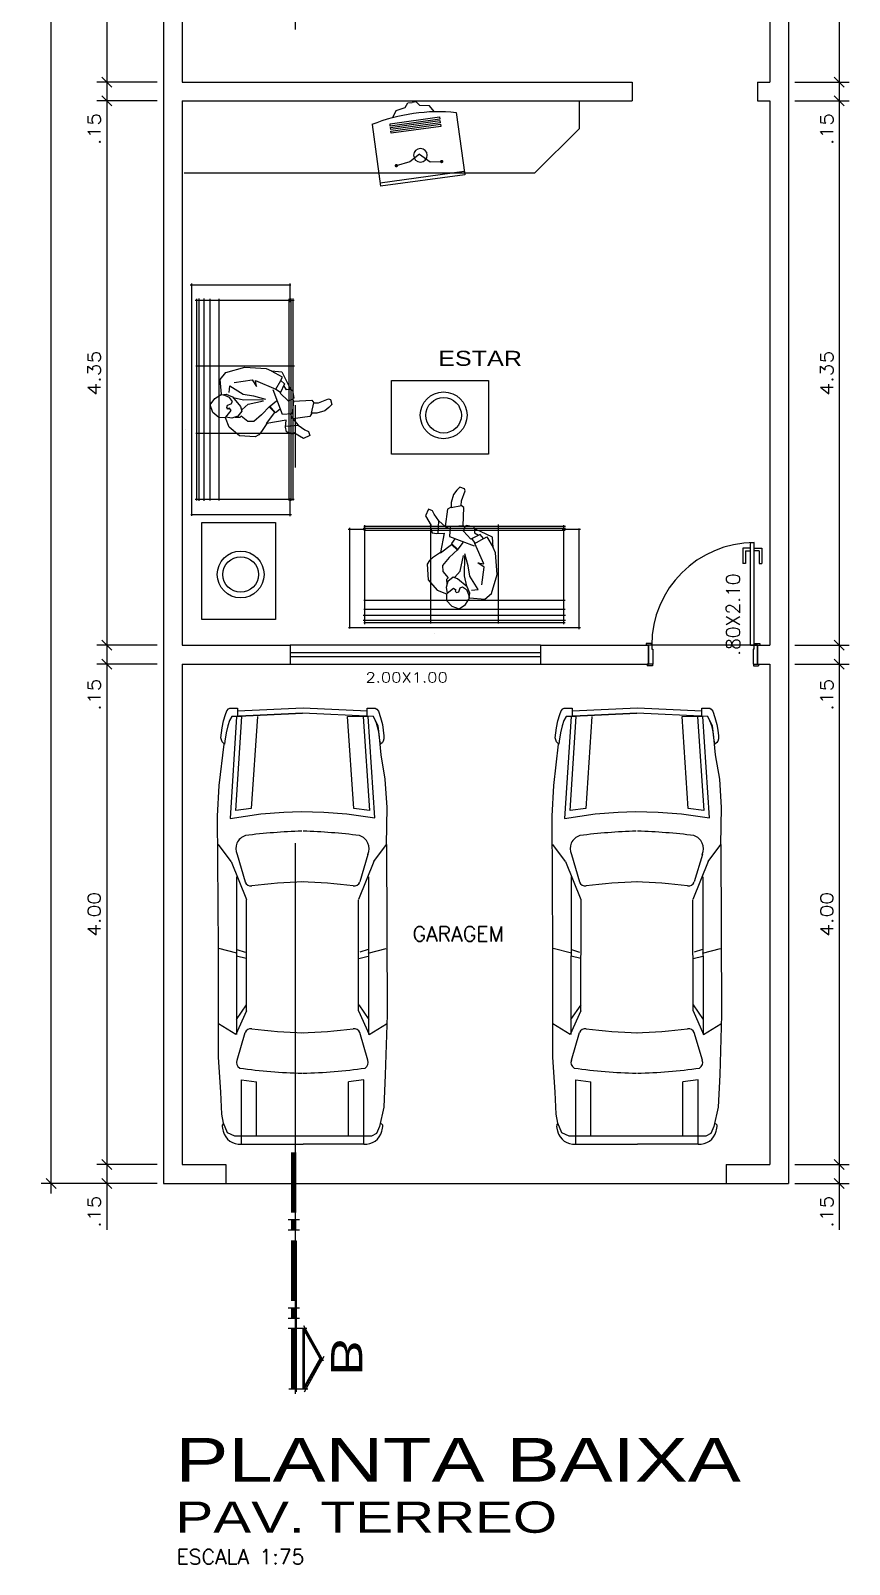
# Model space of a CAD drawing. Extents: x -6 to 123, y -41 to 65.
# Drawn here: x -4.34 to 2.21, y -15.45 to -3.19 of the extents above; entities that cross this region are included whole.
import ezdxf

# ---------------------------------------------------------------- set-up
doc = ezdxf.new("R2010")
doc.units = 0
doc.header["$MEASUREMENT"] = 0
doc.linetypes.add('ACAD_ISO10W100', pattern=[18.5, 12, -3, 0.5, -3])
doc.layers.get('0').update_dxf_attribs({"linetype": 'CONTINUOUS'})
doc.layers.get('DEFPOINTS').update_dxf_attribs({"linetype": 'CONTINUOUS'})
for name, color, linetype in [('ACESSÓRIO', 2, 'CONTINUOUS'), ('CORTE', 6, 'CONTINUOUS'), ('CT', 1, 'CONTINUOUS'), ('JANELA', 2, 'CONTINUOUS'), ('LCORTE', 9, 'ACAD_ISO10W100'), ('LPISO', 250, 'CONTINUOUS'), ('P02', 1, 'CONTINUOUS'), ('PAREDE', 5, 'CONTINUOUS'), ('T1', 3, 'CONTINUOUS'), ('T2', 6, 'CONTINUOUS'), ('TELHA', 30, 'CONTINUOUS')]:
    doc.layers.add(name, color=color, linetype=linetype)
doc.styles.add('ARIAL', font='arial.ttf')
doc.styles.add('SIMPLEX', font='simplex.shx', dxfattribs={"width": 1.2})
doc.dimstyles.new('CT-50', dxfattribs={"dimtxt": 0.1, "dimasz": 0.08, "dimexe": 0.08, "dimexo": 0.05, "dimgap": 0.05, "dimtad": 1, "dimzin": 4, "dimdsep": 46, "dimtxsty": 'SIMPLEX', "dimblk1": 'OBLIQUE', "dimblk2": 'OBLIQUE', "dimsah": 1, "dimcen": 0.08, "dimdle": 0.08, "dimclrt": 3, "dimadec": 0, "dimazin": 0, "dimtfac": 1, "dimtmove": 0, "dimatfit": 3, "dimldrblk": 'OBLIQUE', "dimfxl": 1, "dimtolj": 1, "dimtzin": 4, "dimarcsym": 0})

# ---------------------------------------------------------------- blocks, each defined once
blk = doc.blocks.new('P80-P15E')
at = {"layer": 'P02'}
for p, q in [((-0.115, 0.925), (-0.115, 0.8025)), ((-0.055, 0.925), (-0.115, 0.925)), ((-0.095, 0.905), (-0.055, 0.905)), ((-0.095, 0.905), (-0.095, 0.8025)), ((-0.055, 0.97), (-0.025, 0.97)), ((-0.055, 0.15), (-0.055, 0.9695)), ((-0.025, 0.12), (-0.025, 0.97)), ((-0.025, 0.925), (0.035, 0.925)), ((0.015, 0.905), (-0.025, 0.905)), ((0.015, 0.905), (0.015, 0.8025)), ((0.035, 0.925), (0.035, 0.8025)), ((-0.095, 0.8025), (-0.115, 0.8025)), ((0.015, 0.8025), (0.035, 0.8025)), ((-0.89, 0.165), (-0.89, 0.15)), ((-0.85, 0.165), (-0.89, 0.165)), ((-0.845, 0.15), (-0.89, 0.15)), ((-0.87, 0), (-0.87, 0.15)), ((-0.85, 0.165), (-0.85, 0.15)), ((-0.845, 0.15), (-0.845, 0.12)), ((-0.055, 0.15), (0.02, 0.15)), ((-0.02, 0.165), (-0.02, 0.15)), ((-0.02, 0.165), (0.02, 0.165)), ((0, 0), (0, 0.15)), ((0.02, 0.165), (0.02, 0.15)), ((-0.88, 0), (-0.88, -0.015)), ((-0.835, 0), (-0.88, 0)), ((-0.845, 0.12), (-0.835, 0.12)), ((-0.84, 0), (-0.84, -0.015)), ((-0.835, 0.12), (-0.835, 0)), ((-0.035, 0.12), (-0.035, 0)), ((-0.025, 0.12), (-0.035, 0.12)), ((-0.84, -0.015), (-0.88, -0.015)), ((-0.035, 0), (0.01, 0)), ((-0.03, 0), (-0.03, -0.015)), ((-0.03, -0.015), (0.01, -0.015)), ((0.01, 0), (0.01, -0.015))]:
    blk.add_line(p, q, dxfattribs=at)
blk.add_arc((-0.025, 0.15), 0.82, 90, 180, dxfattribs=at)
blk = doc.blocks.new('_OBLIQUE')
at = {"color": 0, "linetype": 'ByBlock'}
blk.add_line((-0.5, -0.5), (0.5, 0.5), dxfattribs=at)
blk = doc.blocks.new('*D20')
at = {"color": 0, "linetype": 'ByBlock'}
for p, q in [((-3.731, -0.072), (-3.731, -3.682)), ((-3.328, -0.152), (-3.811, -0.152)), ((-3.328, -3.602), (-3.811, -3.602))]:
    blk.add_line(p, q, dxfattribs=at)
at = {"layer": 'DEFPOINTS', "color": 0, "linetype": 'ByBlock'}
for p in [(-3.278, -0.152), (-3.731, -3.602), (-3.278, -3.602)]:
    blk.add_point(p, dxfattribs=at)
at = {"color": 0, "linetype": 'ByBlock', "xscale": 0.08, "yscale": 0.08, "zscale": 0.08}
for p, rotation in [((-3.731, -0.152), 90), ((-3.731, -3.602), 270)]:
    blk.add_blockref('_OBLIQUE', p, dxfattribs=dict(at, rotation=rotation))
at = {"color": 3, "linetype": 'ByBlock', "insert": (-3.831, -1.877), "char_height": 0.1, "attachment_point": 5, "rotation": 90, "style": 'SIMPLEX'}
blk.add_mtext('\\A1;3.45', dxfattribs=at)
blk = doc.blocks.new('*D21')
at = {"color": 0, "linetype": 'ByBlock'}
for p, q in [((-3.731, -3.522), (-3.731, -3.752)), ((-3.328, -3.602), (-3.811, -3.602)), ((-3.328, -3.752), (-3.811, -3.752)), ((-3.731, -3.752), (-3.731, -4.122))]:
    blk.add_line(p, q, dxfattribs=at)
at = {"layer": 'DEFPOINTS', "color": 0, "linetype": 'ByBlock'}
for p in [(-3.278, -3.602), (-3.731, -3.752), (-3.278, -3.752)]:
    blk.add_point(p, dxfattribs=at)
at = {"color": 0, "linetype": 'ByBlock', "xscale": 0.08, "yscale": 0.08, "zscale": 0.08}
for p, rotation in [((-3.731, -3.602), 90), ((-3.731, -3.752), 270)]:
    blk.add_blockref('_OBLIQUE', p, dxfattribs=dict(at, rotation=rotation))
at = {"color": 3, "linetype": 'ByBlock', "insert": (-3.831, -3.977), "char_height": 0.1, "attachment_point": 5, "rotation": 90, "style": 'SIMPLEX'}
blk.add_mtext('\\A1;.15', dxfattribs=at)
blk = doc.blocks.new('*D22')
at = {"layer": 'CT', "color": 0, "lineweight": -2}
for p, q in [((-3.731, -3.672), (-3.731, -8.182)), ((-3.328, -3.752), (-3.811, -3.752)), ((-3.328, -8.102), (-3.811, -8.102))]:
    blk.add_line(p, q, dxfattribs=at)
at = {"layer": 'DEFPOINTS', "color": 0}
for p in [(-3.278, -3.752), (-3.731, -8.102), (-3.278, -8.102)]:
    blk.add_point(p, dxfattribs=at)
at = {"layer": 'CT', "color": 0, "lineweight": -2, "xscale": 0.08, "yscale": 0.08, "zscale": 0.08}
for p, rotation in [((-3.731, -3.752), 90), ((-3.731, -8.102), 270)]:
    blk.add_blockref('_OBLIQUE', p, dxfattribs=dict(at, rotation=rotation))
at = {"layer": 'CT', "color": 3, "insert": (-3.831, -5.927), "char_height": 0.1, "attachment_point": 5, "rotation": 90, "style": 'SIMPLEX'}
blk.add_mtext('\\A1;4.35', dxfattribs=at)
blk = doc.blocks.new('*D23')
at = {"layer": 'CT', "color": 0, "lineweight": -2}
for p, q in [((-3.731, -8.022), (-3.731, -8.252)), ((-3.328, -8.102), (-3.811, -8.102)), ((-3.328, -8.252), (-3.811, -8.252)), ((-3.731, -8.252), (-3.731, -8.66))]:
    blk.add_line(p, q, dxfattribs=at)
at = {"layer": 'DEFPOINTS', "color": 0}
for p in [(-3.278, -8.102), (-3.731, -8.252), (-3.278, -8.252)]:
    blk.add_point(p, dxfattribs=at)
at = {"layer": 'CT', "color": 0, "lineweight": -2, "xscale": 0.08, "yscale": 0.08, "zscale": 0.08}
for p, rotation in [((-3.731, -8.102), 90), ((-3.731, -8.252), 270)]:
    blk.add_blockref('_OBLIQUE', p, dxfattribs=dict(at, rotation=rotation))
at = {"layer": 'CT', "color": 3, "insert": (-3.831, -8.496), "char_height": 0.1, "attachment_point": 5, "rotation": 90, "style": 'SIMPLEX'}
blk.add_mtext('\\A1;.15', dxfattribs=at)
blk = doc.blocks.new('*D24')
at = {"layer": 'CT', "color": 0, "lineweight": -2}
for p, q in [((-3.731, -8.172), (-3.731, -12.332)), ((-3.328, -8.252), (-3.811, -8.252)), ((-3.328, -12.252), (-3.811, -12.252))]:
    blk.add_line(p, q, dxfattribs=at)
at = {"layer": 'DEFPOINTS', "color": 0}
for p in [(-3.278, -8.252), (-3.731, -12.252), (-3.278, -12.252)]:
    blk.add_point(p, dxfattribs=at)
at = {"layer": 'CT', "color": 0, "lineweight": -2, "xscale": 0.08, "yscale": 0.08, "zscale": 0.08}
for p, rotation in [((-3.731, -8.252), 90), ((-3.731, -12.252), 270)]:
    blk.add_blockref('_OBLIQUE', p, dxfattribs=dict(at, rotation=rotation))
at = {"layer": 'CT', "color": 3, "insert": (-3.831, -10.252), "char_height": 0.1, "attachment_point": 5, "rotation": 90, "style": 'SIMPLEX'}
blk.add_mtext('\\A1;4.00', dxfattribs=at)
blk = doc.blocks.new('*D25')
at = {"color": 0, "linetype": 'ByBlock'}
for p, q in [((-3.328, -12.252), (-3.811, -12.252)), ((-3.731, -12.172), (-3.731, -12.402)), ((-3.328, -12.402), (-3.811, -12.402)), ((-3.731, -12.402), (-3.731, -12.772))]:
    blk.add_line(p, q, dxfattribs=at)
at = {"layer": 'DEFPOINTS', "color": 0, "linetype": 'ByBlock'}
for p in [(-3.278, -12.252), (-3.731, -12.402), (-3.278, -12.402)]:
    blk.add_point(p, dxfattribs=at)
at = {"color": 0, "linetype": 'ByBlock', "xscale": 0.08, "yscale": 0.08, "zscale": 0.08}
for p, rotation in [((-3.731, -12.252), 90), ((-3.731, -12.402), 270)]:
    blk.add_blockref('_OBLIQUE', p, dxfattribs=dict(at, rotation=rotation))
at = {"color": 3, "linetype": 'ByBlock', "insert": (-3.831, -12.627), "char_height": 0.1, "attachment_point": 5, "rotation": 90, "style": 'SIMPLEX'}
blk.add_mtext('\\A1;.15', dxfattribs=at)
blk = doc.blocks.new('*D26')
at = {"color": 0, "linetype": 'ByBlock'}
for p, q in [((-4.174, -12.482), (-4.174, 7.878)), ((-3.328, 7.798), (-4.254, 7.798)), ((-3.328, -12.402), (-4.254, -12.402))]:
    blk.add_line(p, q, dxfattribs=at)
at = {"layer": 'DEFPOINTS', "color": 0, "linetype": 'ByBlock'}
for p in [(-4.174, 7.798), (-3.278, 7.798), (-3.278, -12.402)]:
    blk.add_point(p, dxfattribs=at)
at = {"color": 0, "linetype": 'ByBlock', "xscale": 0.08, "yscale": 0.08, "zscale": 0.08}
for p, rotation in [((-4.174, 7.798), 90), ((-4.174, -12.402), 270)]:
    blk.add_blockref('_OBLIQUE', p, dxfattribs=dict(at, rotation=rotation))
at = {"color": 3, "linetype": 'ByBlock', "insert": (-4.274, -2.302), "char_height": 0.1, "attachment_point": 5, "rotation": 90, "style": 'SIMPLEX'}
blk.add_mtext('\\A1;20.20', dxfattribs=at)
blk = doc.blocks.new('*D35')
at = {"color": 0, "linetype": 'ByBlock'}
for p, q in [((1.772, 1.498), (2.207, 1.498)), ((2.127, 1.578), (2.127, -3.682)), ((1.772, -3.602), (2.207, -3.602))]:
    blk.add_line(p, q, dxfattribs=at)
at = {"layer": 'DEFPOINTS', "color": 0, "linetype": 'ByBlock'}
for p in [(1.722, 1.498), (1.722, -3.602), (2.127, -3.602)]:
    blk.add_point(p, dxfattribs=at)
at = {"color": 0, "linetype": 'ByBlock', "xscale": 0.08, "yscale": 0.08, "zscale": 0.08}
for p, rotation in [((2.127, 1.498), 90), ((2.127, -3.602), 270)]:
    blk.add_blockref('_OBLIQUE', p, dxfattribs=dict(at, rotation=rotation))
at = {"color": 3, "linetype": 'ByBlock', "insert": (2.027, -1.052), "char_height": 0.1, "attachment_point": 5, "rotation": 90, "style": 'SIMPLEX'}
blk.add_mtext('\\A1;5.10', dxfattribs=at)
blk = doc.blocks.new('*D36')
at = {"color": 0, "linetype": 'ByBlock'}
for p, q in [((2.127, -3.522), (2.127, -3.752)), ((1.772, -3.602), (2.207, -3.602)), ((1.772, -3.752), (2.207, -3.752)), ((2.127, -3.752), (2.127, -4.122))]:
    blk.add_line(p, q, dxfattribs=at)
at = {"layer": 'DEFPOINTS', "color": 0, "linetype": 'ByBlock'}
for p in [(1.722, -3.602), (1.722, -3.752), (2.127, -3.752)]:
    blk.add_point(p, dxfattribs=at)
at = {"color": 0, "linetype": 'ByBlock', "xscale": 0.08, "yscale": 0.08, "zscale": 0.08}
for p, rotation in [((2.127, -3.602), 90), ((2.127, -3.752), 270)]:
    blk.add_blockref('_OBLIQUE', p, dxfattribs=dict(at, rotation=rotation))
at = {"color": 3, "linetype": 'ByBlock', "insert": (2.027, -3.977), "char_height": 0.1, "attachment_point": 5, "rotation": 90, "style": 'SIMPLEX'}
blk.add_mtext('\\A1;.15', dxfattribs=at)
blk = doc.blocks.new('*D37')
at = {"layer": 'CT', "color": 0, "lineweight": -2}
for p, q in [((2.127, -3.672), (2.127, -8.182)), ((1.772, -3.752), (2.207, -3.752)), ((1.772, -8.102), (2.207, -8.102))]:
    blk.add_line(p, q, dxfattribs=at)
at = {"layer": 'DEFPOINTS', "color": 0}
for p in [(1.722, -3.752), (1.722, -8.102), (2.127, -8.102)]:
    blk.add_point(p, dxfattribs=at)
at = {"layer": 'CT', "color": 0, "lineweight": -2, "xscale": 0.08, "yscale": 0.08, "zscale": 0.08}
for p, rotation in [((2.127, -3.752), 90), ((2.127, -8.102), 270)]:
    blk.add_blockref('_OBLIQUE', p, dxfattribs=dict(at, rotation=rotation))
at = {"layer": 'CT', "color": 3, "insert": (2.027, -5.927), "char_height": 0.1, "attachment_point": 5, "rotation": 90, "style": 'SIMPLEX'}
blk.add_mtext('\\A1;4.35', dxfattribs=at)
blk = doc.blocks.new('*D38')
at = {"layer": 'CT', "color": 0, "lineweight": -2}
for p, q in [((2.127, -8.022), (2.127, -8.252)), ((1.772, -8.102), (2.207, -8.102)), ((1.772, -8.252), (2.207, -8.252)), ((2.127, -8.252), (2.127, -8.66))]:
    blk.add_line(p, q, dxfattribs=at)
at = {"layer": 'DEFPOINTS', "color": 0}
for p in [(1.722, -8.102), (1.722, -8.252), (2.127, -8.252)]:
    blk.add_point(p, dxfattribs=at)
at = {"layer": 'CT', "color": 0, "lineweight": -2, "xscale": 0.08, "yscale": 0.08, "zscale": 0.08}
for p, rotation in [((2.127, -8.102), 90), ((2.127, -8.252), 270)]:
    blk.add_blockref('_OBLIQUE', p, dxfattribs=dict(at, rotation=rotation))
at = {"layer": 'CT', "color": 3, "insert": (2.027, -8.496), "char_height": 0.1, "attachment_point": 5, "rotation": 90, "style": 'SIMPLEX'}
blk.add_mtext('\\A1;.15', dxfattribs=at)
blk = doc.blocks.new('*D39')
at = {"layer": 'CT', "color": 0, "lineweight": -2}
for p, q in [((2.127, -8.172), (2.127, -12.332)), ((1.772, -8.252), (2.207, -8.252)), ((1.772, -12.252), (2.207, -12.252))]:
    blk.add_line(p, q, dxfattribs=at)
at = {"layer": 'DEFPOINTS', "color": 0}
for p in [(1.722, -8.252), (1.722, -12.252), (2.127, -12.252)]:
    blk.add_point(p, dxfattribs=at)
at = {"layer": 'CT', "color": 0, "lineweight": -2, "xscale": 0.08, "yscale": 0.08, "zscale": 0.08}
for p, rotation in [((2.127, -8.252), 90), ((2.127, -12.252), 270)]:
    blk.add_blockref('_OBLIQUE', p, dxfattribs=dict(at, rotation=rotation))
at = {"layer": 'CT', "color": 3, "insert": (2.027, -10.252), "char_height": 0.1, "attachment_point": 5, "rotation": 90, "style": 'SIMPLEX'}
blk.add_mtext('\\A1;4.00', dxfattribs=at)
blk = doc.blocks.new('*D40')
at = {"color": 0, "linetype": 'ByBlock'}
for p, q in [((1.772, -12.252), (2.207, -12.252)), ((2.127, -12.172), (2.127, -12.402)), ((1.772, -12.402), (2.207, -12.402)), ((2.127, -12.402), (2.127, -12.772))]:
    blk.add_line(p, q, dxfattribs=at)
at = {"layer": 'DEFPOINTS', "color": 0, "linetype": 'ByBlock'}
for p in [(1.722, -12.252), (1.722, -12.402), (2.127, -12.402)]:
    blk.add_point(p, dxfattribs=at)
at = {"color": 0, "linetype": 'ByBlock', "xscale": 0.08, "yscale": 0.08, "zscale": 0.08}
for p, rotation in [((2.127, -12.252), 90), ((2.127, -12.402), 270)]:
    blk.add_blockref('_OBLIQUE', p, dxfattribs=dict(at, rotation=rotation))
at = {"color": 3, "linetype": 'ByBlock', "insert": (2.027, -12.627), "char_height": 0.1, "attachment_point": 5, "rotation": 90, "style": 'SIMPLEX'}
blk.add_mtext('\\A1;.15', dxfattribs=at)
blk = doc.blocks.new('auto03_pb')
for p, q in [((-5.788, 0.679), (-5.726, 0.696)), ((-5.726, 0.696), (-5.676, 0.704)), ((-5.676, 0.704), (-5.625, 0.71)), ((-5.625, 0.71), (-5.598, 0.71)), ((-5.457, 0.686), (-5.614, 0.671)), ((-5.598, 0.71), (-5.579, 0.704)), ((-5.579, 0.704), (-5.565, 0.696)), ((-5.565, 0.696), (-5.552, 0.679)), ((-5.239, 0.722), (-5.457, 0.686)), ((-4.989, 0.737), (-5.239, 0.722)), ((-4.659, 0.733), (-4.989, 0.737)), ((-4.659, 0.733), (-3.147, 0.737)), ((-4.508, 0.62), (-4.659, 0.733)), ((-3.696, 0.569), (-3.738, 0.73)), ((-3.147, 0.737), (-2.616, 0.722)), ((-2.972, 0.579), (-3.067, 0.733)), ((-2.616, 0.722), (-2.328, 0.708)), ((-2.328, 0.708), (-2.156, 0.671)), ((-2.169, 0.699), (-2.183, 0.685)), ((-5.87, 0.633), (-5.862, 0.647)), ((-5.87, 0.562), (-5.87, 0.633)), ((-5.843, 0.563), (-5.87, -0.009)), ((-5.799, 0.562), (-5.87, 0.562)), ((-5.862, 0.647), (-5.844, 0.661)), ((-5.844, 0.661), (-5.788, 0.679)), ((-5.798, 0.616), (-5.825, -0.014)), ((-5.715, 0.657), (-5.799, 0.614)), ((-5.797, 0.387), (-5.799, 0.562)), ((-5.78, 0.626), (-5.798, 0.616)), ((-4.896, 0.63), (-5.797, 0.571)), ((-5.797, 0.525), (-4.962, 0.58)), ((-5.797, 0.571), (-5.797, 0.525)), ((-5.736, 0.643), (-5.78, 0.626)), ((-5.704, 0.654), (-5.736, 0.643)), ((-5.614, 0.671), (-5.715, 0.657)), ((-5.659, 0.663), (-5.704, 0.654)), ((-5.607, 0.671), (-5.659, 0.663)), ((-5.552, 0.679), (-5.607, 0.671)), ((-4.962, 0.58), (-4.98, 0.442)), ((-4.931, 0.381), (-4.896, 0.63)), ((-4.572, 0.568), (-4.328, 0.496)), ((-4.508, 0.62), (-4.172, 0.484)), ((-4.372, 0.572), (-2.972, 0.574)), ((-3.728, 0.569), (-3.704, 0.496)), ((-3.647, 0.486), (-3.67, 0.571)), ((-3.237, 0.486), (-3.105, 0.576)), ((-3.184, 0.485), (-2.972, 0.579)), ((-2.745, 0.568), (-2.99, 0.496)), ((-2.156, 0.671), (-2.093, 0.643)), ((-2.093, 0.643), (-2.07, 0.599)), ((-2.07, 0.599), (-2.07, -0.616)), ((-4.98, 0.442), (-5.797, 0.387)), ((-3.184, 0.485), (-4.17, 0.483)), ((-2.57, 0.53), (-2.554, 0.395)), ((-2.071, 0.53), (-2.57, 0.53)), ((-2, 0.53), (-2.072, 0.53)), ((-2, 0.53), (-2, -0.008)), ((-4.948, 0.176), (-4.931, 0.381)), ((-2.071, 0.395), (-2.554, 0.395)), ((-4.952, -0.025), (-4.948, 0.176)), ((-5.87, -0.009), (-5.843, -0.59)), ((-5.798, -0.643), (-5.825, -0.014)), ((-5.825, -0.014), (-5.798, -0.643)), ((-4.948, -0.181), (-4.952, -0.025)), ((-2, -0.557), (-2, -0.007)), ((-4.931, -0.385), (-4.948, -0.181)), ((-4.891, -0.657), (-4.931, -0.385)), ((-5.797, -0.414), (-4.98, -0.469)), ((-4.98, -0.469), (-4.962, -0.607)), ((-4.572, -0.595), (-4.328, -0.523)), ((-4.508, -0.647), (-4.172, -0.511)), ((-3.184, -0.512), (-4.17, -0.51)), ((-3.728, -0.596), (-3.704, -0.523)), ((-3.647, -0.513), (-3.67, -0.599)), ((-3.237, -0.513), (-3.105, -0.603)), ((-3.184, -0.512), (-2.972, -0.606)), ((-2.745, -0.595), (-2.99, -0.523)), ((-2.57, -0.557), (-2.554, -0.422)), ((-2.071, -0.422), (-2.554, -0.422)), ((-5.871, -0.66), (-5.87, -0.59)), ((-5.865, -0.671), (-5.871, -0.66)), ((-5.87, -0.59), (-5.799, -0.59)), ((-5.848, -0.686), (-5.865, -0.671)), ((-5.799, -0.59), (-5.798, -0.643)), ((-5.798, -0.643), (-5.761, -0.662)), ((-5.797, -0.552), (-5.797, -0.599)), ((-4.962, -0.607), (-5.797, -0.552)), ((-5.797, -0.599), (-4.891, -0.657)), ((-5.761, -0.662), (-5.714, -0.678)), ((-5.714, -0.678), (-5.651, -0.693)), ((-4.508, -0.647), (-4.659, -0.761)), ((-4.372, -0.599), (-2.972, -0.601)), ((-3.696, -0.596), (-3.738, -0.757)), ((-2.972, -0.606), (-3.067, -0.761)), ((-2.071, -0.557), (-2.57, -0.557)), ((-2.07, -0.616), (-2.101, -0.681)), ((-2, -0.557), (-2.072, -0.557)), ((-5.814, -0.698), (-5.848, -0.686)), ((-5.757, -0.716), (-5.814, -0.698)), ((-5.697, -0.729), (-5.757, -0.716)), ((-5.608, -0.739), (-5.697, -0.729)), ((-5.651, -0.693), (-5.579, -0.703)), ((-5.571, -0.729), (-5.608, -0.739)), ((-5.579, -0.703), (-5.552, -0.707)), ((-5.552, -0.707), (-5.571, -0.729)), ((-5.184, -0.753), (-5.551, -0.711)), ((-4.911, -0.768), (-5.184, -0.753)), ((-3.74, -0.76), (-4.911, -0.768)), ((-2.772, -0.76), (-3.74, -0.76)), ((-2.46, -0.739), (-2.772, -0.76)), ((-2.265, -0.732), (-2.46, -0.739)), ((-2.187, -0.717), (-2.265, -0.732)), ((-2.101, -0.681), (-2.187, -0.717)), ((-2.169, -0.726), (-2.183, -0.712))]:
    blk.add_line(p, q)
for centre, radius, start, end in [((-2.159, 0.587), 0.112, 66.3087, 95.0714), ((-2.149, 0.544), 0.15, 354.5086, 76.5061), ((-4.623, 0.457), 0.121, 64.9888, 163.1075), ((-2.724, 0.515), 0.0559, 29.622, 111.7316), ((0.399, -0.153), 5.179, 172.8402, 178.3878), ((0.399, -0.153), 4.729, 172.8402, 178.3878), ((-4.348, 0.444), 0.0557, 352.8178, 67.8047), ((-2.969, 0.444), 0.0557, 112.1953, 187.1822), ((-7.716, -0.153), 4.729, 1.6122, 7.1598), ((-7.716, -0.153), 5.089, 1.6122, 7.8626), ((0.399, 0.125), 5.179, 181.6123, 187.1599), ((0.399, 0.125), 4.729, 181.6123, 187.1599), ((-7.716, 0.125), 4.729, 352.8403, 358.3879), ((-7.716, 0.125), 5.089, 352.1375, 358.3879), ((-4.623, -0.486), 0.121, 196.8925, 295.0112), ((-4.348, -0.472), 0.0557, 292.1954, 7.1823), ((-2.969, -0.472), 0.0557, 172.8178, 247.8047), ((-2.724, -0.544), 0.0559, 248.2685, 330.3781), ((-2.149, -0.572), 0.15, 283.4941, 5.4915), ((-2.159, -0.615), 0.112, 264.9286, 293.6914)]:
    blk.add_arc(centre, radius, start, end)
blk = doc.blocks.new('Bipman03')
blk.add_lwpolyline([(0.28, 0.03), (0.428, 0.032), (0.442, 0.055), (0.479, 0.055), (0.561, 0.03), (0.577, 0.036), (0.586, 0.075), (0.561, 0.098), (0.526, 0.122), (0.461, 0.137), (0.422, 0.135), (0.405, 0.161), (0.266, 0.172), (0.307, 0.225), (0.358, 0.266), (0.385, 0.28), (0.395, 0.313), (0.342, 0.334), (0.268, 0.284), (0.26, 0.293), (0.209, 0.272), (0.205, 0.235), (0.213, 0.178), (0.057, 0.196), (0.01, 0.258), (-0.012, 0.282), (-0.043, 0.297), (-0.167, 0.281), (-0.246, 0.206), (-0.27, 0.129), (-0.324, 0.124), (-0.367, 0.081), (-0.385, 0.02), (-0.346, -0.029), (-0.301, -0.052), (-0.291, -0.06), (-0.293, -0.179), (-0.246, -0.23), (-0.09, -0.265), (0.08, -0.242), (0.121, -0.222), (0.203, -0.21), (0.262, -0.066), (0.278, -0.056), (0.285, 0.006), (0.274, 0.012)], close=True)
for points in [[(-0.266, 0.124), (-0.221, 0.075), (-0.233, 0.055), (-0.246, 0.061), (-0.254, 0.049), (-0.248, 0.03), (-0.217, 0.022), (-0.207, 0.004), (-0.227, -0.029), (-0.264, -0.048), (-0.291, -0.054), (-0.254, -0.058), (-0.203, -0.033), (-0.145, 0.047), (-0.135, 0.084), (-0.17, 0.124), (-0.219, 0.135), (-0.266, 0.124)], [(0.172, 0.088), (0.133, 0.114), (0.09, 0.059), (0.02, 0.124), (-0.045, 0.174), (-0.094, 0.17), (-0.143, 0.124), (-0.156, 0.135), (-0.193, 0.131)], [(0.055, 0.196), (0.127, 0.112), (0.084, 0.063), (0.147, 0.02)], [(0.28, 0.03), (0.265, 0.131), (0.188, 0.133), (0.125, -0.07)], [(0.207, 0.225), (0.309, 0.225)], [(0.264, 0.17), (0.252, 0.131)], [(0.42, 0.135), (0.442, 0.053)], [(-0.229, -0.07), (-0.219, -0.123), (-0.117, -0.05), (-0.035, -0.031), (0.059, 0.002)], [(-0.199, -0.029), (-0.117, -0.005), (0.041, 0.002)], [(-0.182, -0.148), (-0.039, -0.16), (-0.008, -0.105), (-0.012, -0.154), (0.145, -0.074), (0.19, -0.14), (0.219, -0.111), (0.178, -0.039), (0.238, 0.025), (0.274, 0.014)], [(-0.133, 0.071), (-0.082, 0.032), (0.043, 0.012)], [(0.182, -0.046), (0.147, -0.072)], [(0.264, -0.064), (0.231, -0.064), (0.213, -0.099)], [(0.19, -0.142), (0.205, -0.166), (0.121, -0.22)]]:
    blk.add_lwpolyline(points)
blk = doc.blocks.new('A$C7B130806')
at = {"layer": 'ACESSÓRIO'}
for p, q in [((0.132, 0.865), (0.132, 0.816)), ((0.659, 0.869), (0.659, 0.08)), ((1.199, 0.869), (1.199, 0.08)), ((1.725, 0.823), (1.725, 0.865)), ((0.14, 0.83), (0, 0.83)), ((0.011, 0.844), (0.011, 0.04)), ((0.121, 0.841), (1.739, 0.841)), ((1.739, 0.855), (0.125, 0.855)), ((0.125, 0.825), (1.736, 0.825)), ((0.132, 0.841), (0.132, 0.074)), ((1.858, 0.83), (1.711, 0.83)), ((1.725, 0.074), (1.725, 0.838)), ((1.847, 0.033), (1.847, 0.838)), ((0.125, 0.266), (1.736, 0.266)), ((0.121, 0.145), (1.739, 0.145)), ((0.125, 0.194), (1.736, 0.194)), ((0.003, 0.047), (1.858, 0.047)), ((0.121, 0.107), (1.739, 0.107)), ((0.125, 0.088), (1.736, 0.088)), ((0.69, 0), (0.69, 0))]:
    blk.add_line(p, q, dxfattribs=at)
at = {"layer": 'ACESSÓRIO', "rotation": 86.47595088633102}
blk.add_blockref('Bipman03', (0.932, 0.578), dxfattribs=at)
blk = doc.blocks.new('RTTTck')
for p, q in [((26.65, 11.724), (26.65, 12.249)), ((27.365, 12.249), (26.65, 12.249)), ((26.65, 12.22), (27.365, 12.22)), ((27.365, 11.72), (27.365, 12.249)), ((26.921, 12.079), (26.805, 12.096)), ((27.011, 12.027), (26.921, 12.079)), ((27.011, 12.027), (27.093, 12.103)), ((27.093, 12.103), (27.189, 12.113)), ((26.834, 11.686), (26.866, 11.636)), ((26.866, 11.636), (26.946, 11.62)), ((26.946, 11.62), (26.973, 11.586)), ((27.069, 11.62), (27.043, 11.586)), ((27.15, 11.636), (27.069, 11.62)), ((27.182, 11.686), (27.15, 11.636)), ((26.973, 11.586), (27.008, 11.586)), ((27.043, 11.586), (27.008, 11.586))]:
    blk.add_line(p, q)
at = {"const_width": 0.0143}
for points in [[(26.812, 12.096, 1), (26.798, 12.096, 1)], [(27.196, 12.113, 1), (27.182, 12.113, 1)]]:
    blk.add_lwpolyline(points, format="xyb", close=True, dxfattribs=at)
for points in [[(27.22, 11.801), (27.22, 11.82), (26.8, 11.82), (26.8, 11.801)], [(27.22, 11.77), (27.22, 11.789), (26.8, 11.789), (26.8, 11.77)], [(27.22, 11.739), (27.22, 11.759), (26.8, 11.759), (26.8, 11.739)]]:
    blk.add_lwpolyline(points, close=True)
blk.add_circle((27.018, 12.037), 0.0572)
blk.add_arc((27.016, 13.163), 1.485, 255.7623, 283.6259)

msp = doc.modelspace()

# ---------------------------------------------------------------- linework, layer by layer
at = {"layer": 'ACESSÓRIO'}
for p, q in [((0.046, -3.752), (0.046, -3.975)), ((-0.307, -4.328), (0.046, -3.975)), ((-3.111, -4.328), (-0.307, -4.328)), ((-2.97, -7.896), (-2.97, -7.12)), ((-2.381, -7.896), (-2.97, -7.896))]:
    msp.add_line(p, q, dxfattribs=at)
for points in [[(-0.677, -5.985), (-0.677, -6.574), (-1.453, -6.574), (-1.453, -5.985)], [(-2.381, -7.896), (-2.97, -7.896), (-2.97, -7.12), (-2.381, -7.12)]]:
    msp.add_lwpolyline(points, close=True, dxfattribs=at)
for centre, radius in [((-1.037, -6.264), 0.187), ((-1.037, -6.264), 0.142), ((-2.66, -7.536), 0.187), ((-2.66, -7.536), 0.142)]:
    msp.add_circle(centre, radius, dxfattribs=at)
at = {"layer": 'CORTE', "color": 2}
for p, q in [((-2.19, -12.694), (-2.28, -12.694)), ((-2.28, -12.774), (-2.19, -12.774)), ((-2.216, -12.861), (-2.216, -14.068)), ((-2.19, -13.399), (-2.28, -13.399)), ((-2.28, -13.48), (-2.19, -13.48)), ((-2.28, -13.56), (-2.132, -13.56)), ((-2.158, -13.537), (-1.999, -13.819)), ((-1.994, -13.786), (-2.153, -14.069))]:
    msp.add_line(p, q, dxfattribs=at)
for points, const_width in [([(-2.236, -12.636), (-2.236, -12.153)], 0.0403), ([(-2.236, -12.694), (-2.236, -12.774)], 0.0403), ([(-2.236, -13.342), (-2.236, -12.858)], 0.0403), ([(-2.236, -13.399), (-2.236, -13.48)], 0.0403), ([(-2.236, -13.56), (-2.236, -14.044)], 0.0403), ([(-2.156, -13.56), (-2.02, -13.802), (-2.156, -14.044)], 0.0202), ([(-2.156, -14.044), (-2.156, -13.56)], 0.0202)]:
    msp.add_lwpolyline(points, dxfattribs=dict(at, const_width=const_width))
at = {"layer": 'JANELA'}
for p, q in [((-0.263, -8.102), (-2.263, -8.102)), ((-0.263, -8.162), (-2.263, -8.162)), ((-2.263, -8.192), (-0.263, -8.192)), ((-2.263, -8.252), (-0.263, -8.252))]:
    msp.add_line(p, q, dxfattribs=at)
at = {"layer": 'LCORTE'}
msp.add_line((-2.224, 8.818), (-2.224, -14.084), dxfattribs=at)
at = {"layer": 'LPISO'}
for p, q in [((1.472, -8.102), (0.602, -8.102)), ((-2.778, -12.402), (1.222, -12.402))]:
    msp.add_line(p, q, dxfattribs=at)
at = {"layer": 'PAREDE'}
for p, q in [((-3.278, 7.798), (-3.278, -12.402)), ((1.722, 7.798), (1.722, -12.402)), ((1.572, 4.798), (1.572, -3.602)), ((-3.128, 1.498), (-3.128, -3.602)), ((-3.128, -3.602), (0.472, -3.602)), ((0.472, -3.602), (0.472, -3.752)), ((1.472, -3.602), (1.472, -3.752)), ((1.472, -3.602), (1.572, -3.602)), ((-3.128, -3.752), (0.472, -3.752)), ((-3.128, -3.752), (-3.128, -8.102)), ((1.472, -3.752), (1.572, -3.752)), ((1.572, -3.752), (1.572, -8.102)), ((-3.128, -8.102), (-2.263, -8.102)), ((-2.263, -8.102), (-2.263, -8.252)), ((-0.263, -8.102), (0.602, -8.102)), ((-0.263, -8.102), (-0.263, -8.252)), ((0.602, -8.102), (0.602, -8.252)), ((1.472, -8.102), (1.472, -8.252)), ((1.472, -8.102), (1.572, -8.102)), ((-3.128, -8.252), (-3.128, -12.252)), ((-3.128, -8.252), (-2.263, -8.252)), ((-0.263, -8.252), (0.602, -8.252)), ((1.472, -8.252), (1.572, -8.252)), ((1.572, -8.252), (1.572, -12.252)), ((-3.128, -12.252), (-2.778, -12.252)), ((-2.778, -12.252), (-2.778, -12.402)), ((1.222, -12.252), (1.222, -12.402)), ((1.222, -12.252), (1.572, -12.252)), ((-3.278, -12.402), (-2.778, -12.402)), ((1.222, -12.402), (1.722, -12.402))]:
    msp.add_line(p, q, dxfattribs=at)
at = {"layer": 'TELHA', "color": 2}
msp.add_line((-2.275, -14.044), (-2.123, -14.044), dxfattribs=at)

# ---------------------------------------------------------------- block references
at = {"layer": 'ACESSÓRIO'}
for name, p, xscale, yscale, zscale, rotation in [('RTTTck', (-28.193, 3.677), -0.9498139384787131, 0.9498139384787407, 0.9498139384787468, 187.7590237978034), ('auto03_pb', (-2.153, -13.888), 0.9000000000000001, 0.9, 0.9, 270), ('auto03_pb', (0.521, -13.888), 0.9000000000000001, 0.9, 0.9, 270)]:
    msp.add_blockref(name, p, dxfattribs=dict(at, xscale=xscale, yscale=yscale, zscale=zscale, rotation=rotation))
at = {"layer": 'ACESSÓRIO', "xscale": -1, "rotation": 270}
msp.add_blockref('A$C7B130806', (-3.098, -7.07), dxfattribs=at)
at = {"layer": 'ACESSÓRIO'}
msp.add_blockref('A$C7B130806', (-1.801, -8.007), dxfattribs=at)
at = {"layer": 'PAREDE'}
msp.add_blockref('P80-P15E', (1.472, -8.252), dxfattribs=at)

# ---------------------------------------------------------------- texts
at = {"layer": 'T1', "style": 'SIMPLEX'}
msp.add_text('.80X2.10', height=0.11, rotation=90, dxfattribs=at).set_placement((1.333, -8.187))
at = {"layer": 'T1', "style": 'SIMPLEX', "width": 1.2}
msp.add_text('2.00X1.00', height=0.08, dxfattribs=at).set_placement((-1.662, -8.399))
at = {"layer": 'T2', "style": 'ARIAL'}
for s, height, width, p in [('ESTAR', 0.12, 1.2, (-1.081, -5.869)), ('PLANTA BAIXA ', 0.35, 1.3, (-3.182, -14.786)), ('PAV. TERREO', 0.25, 1.3, (-3.182, -15.194))]:
    msp.add_text(s, height=height, dxfattribs=dict(at, width=width)).set_placement(p)
at = {"layer": 'T2', "style": 'SIMPLEX'}
for s, p in [('GARAGEM', (-1.285, -10.468)), ('ESCALA 1:75', (-3.173, -15.446))]:
    msp.add_text(s, height=0.12, dxfattribs=at).set_placement(p)
at = {"layer": 'T2', "style": 'ARIAL', "oblique": -180, "text_generation_flag": 4, "width": 1.3}
msp.add_text('B', height=0.25, rotation=90, dxfattribs=at).set_placement((-1.937, -13.941))

# ---------------------------------------------------------------- dimensions: what is measured, and where the dimension line sits
at = {"layer": 'CT'}
for base, p1, p2, picture, middle in [((-4.174, 7.798), (-3.278, -12.402), (-3.278, 7.798), '*D26', (-4.274, -2.302)), ((2.127, -3.602), (1.722, 1.498), (1.722, -3.602), '*D35', (2.027, -1.052)), ((-3.731, -3.602), (-3.278, -0.152), (-3.278, -3.602), '*D20', (-3.831, -1.877)), ((-3.731, -3.752), (-3.278, -3.602), (-3.278, -3.752), '*D21', (-3.831, -3.977)), ((2.127, -3.752), (1.722, -3.602), (1.722, -3.752), '*D36', (2.027, -3.977)), ((-3.731, -8.102), (-3.278, -3.752), (-3.278, -8.102), '*D22', (-3.831, -5.927)), ((2.127, -8.102), (1.722, -3.752), (1.722, -8.102), '*D37', (2.027, -5.927)), ((-3.731, -8.252), (-3.278, -8.102), (-3.278, -8.252), '*D23', (-3.831, -8.496)), ((2.127, -8.252), (1.722, -8.102), (1.722, -8.252), '*D38', (2.027, -8.496)), ((-3.731, -12.252), (-3.278, -8.252), (-3.278, -12.252), '*D24', (-3.831, -10.252)), ((2.127, -12.252), (1.722, -8.252), (1.722, -12.252), '*D39', (2.027, -10.252)), ((-3.731, -12.402), (-3.278, -12.252), (-3.278, -12.402), '*D25', (-3.831, -12.627)), ((2.127, -12.402), (1.722, -12.252), (1.722, -12.402), '*D40', (2.027, -12.627))]:
    dim = msp.add_linear_dim(base=base, p1=p1, p2=p2, angle=90, dimstyle='CT-50', dxfattribs=at)
    dim.commit()
    dim.dimension.update_dxf_attribs({"geometry": picture, "text_midpoint": middle})

doc.saveas('drawing.dxf')
